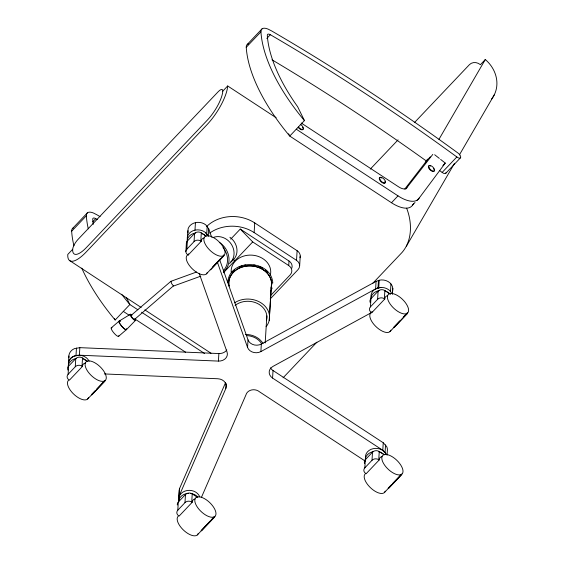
<?xml version="1.0" encoding="UTF-8"?>
<svg xmlns="http://www.w3.org/2000/svg" width="564" height="564" viewBox="0 0 564 564"><rect width="100%" height="100%" fill="white"/><g stroke="black" fill="none" stroke-linecap="round" stroke-linejoin="round"><path stroke-width="0.85" d="M68.857 356.032L68.399 363.576A10.702 8.834 3.5 0 1 74.004 356.159L79.39 355.2L218.416 361.094A8.742 7.212 3.5 0 0 227.038 352.014L199.177 273.336M85.34 363.068A13.917 6.465 43.5 0 0 82.45 366.424L69.4 380.178L68.977 379.896A4.815 3.976 3.5 0 1 68.096 374.306L68.596 366.156L75.773 358.591A4.815 3.976 3.5 0 1 82.527 357.999L87.533 361.277M68.096 374.306L75.273 366.741L75.773 358.591M75.999 355.567L76.464 348.023M79.39 355.2L79.848 347.657L218.874 353.55A8.742 7.212 3.5 0 0 226.791 349.941M82.45 366.424L82.027 366.149L82.527 357.999M185.873 251.579L186.367 243.429M187.375 238.212L187.84 230.662M204.112 237.945A13.917 6.465 43.5 0 0 201.228 241.3L188.172 255.055L187.749 254.773A4.815 3.976 3.5 0 1 186.874 249.182L187.368 241.032L194.552 233.468A4.815 3.976 3.5 0 1 201.299 232.876L206.304 236.154M186.874 249.182L194.051 241.618L194.552 233.468M195.045 498.978A13.917 6.465 43.5 0 0 192.155 502.334L179.105 516.081L178.682 515.806A4.815 3.976 3.5 0 1 177.801 510.209L178.302 502.059L185.478 494.501A4.815 3.976 3.5 0 1 192.232 493.902L197.238 497.187M194.982 230.197L195.44 222.653M178.626 498.661L179.056 490.574L179.641 488.332L225.572 382.611M178.739 500.43L179.641 488.332M201.228 241.3L200.798 241.025L201.299 232.876M177.801 510.209L184.978 502.644L185.478 494.501M206.727 233.884L207.185 226.333M192.155 502.334L191.732 502.052L192.232 493.902M208.264 236.436L208.729 228.892L205.846 224.93A10.702 8.834 3.5 0 0 188.066 228.913L188.059 232.728M218.416 361.094L218.874 353.55M179.176 495.876L225.811 388.54L226.115 383.506M270.198 298.969L297.989 269.684A8.03 6.627 3.5 0 0 296.53 260.356L254.138 232.572L254.731 222.914A34.792 28.708 3.5 0 0 206.53 226.629M392.438 293.943L392.643 290.587A10.702 8.834 3.5 0 0 381.299 279.934L379.205 280.259L378.747 287.802L375.617 288.895L260.878 351.591A8.742 7.212 3.5 0 1 247.561 347.417L248.026 339.873L219.579 259.539M260.878 351.591L261.336 344.047L376.082 281.351L379.205 280.259M265.186 342.99L266.842 315.903M269.211 320.387L271.242 287.182A21.411 17.667 3.5 0 0 250.43 265.856A21.411 17.667 3.5 0 0 229.097 286.004M269.514 315.784L271.545 282.585M386.15 453.999L382.787 450.305L272.574 378.07L273.039 370.527A8.742 7.212 3.5 0 1 270.473 367.855M270.614 295.501L290.192 274.865A8.03 6.627 3.5 0 0 288.733 265.545L289.008 261.019L240.264 229.069L230.69 239.157M296.53 260.356L297.115 250.698L254.731 222.914M299.66 265.679L300.245 256.021M387.679 295.635A13.917 6.465 43.5 0 0 384.789 298.99L371.739 312.745L371.316 312.47A4.815 3.976 3.5 0 1 370.435 306.872L370.936 298.723L378.113 291.158A4.815 3.976 3.5 0 1 384.867 290.566L390.584 294.316M376.082 281.351L375.617 288.895L380.841 287.478M382.068 456.621A13.917 6.465 43.5 0 0 379.177 459.977L366.128 473.725L365.705 473.45A4.815 3.976 3.5 0 1 364.823 467.852L365.324 459.709L372.501 452.145A4.815 3.976 3.5 0 1 379.255 451.545L384.26 454.831M378.007 287.943L378.472 280.393M370.435 306.872L377.612 299.308L378.113 291.158M364.823 467.852L372.007 460.294L372.501 452.145M384.789 298.99L384.366 298.716L384.867 290.566M379.177 459.977L378.754 459.695L379.255 451.545M390.485 291.588L390.951 283.939M382.787 450.305L383.245 442.754L273.039 370.527M392.431 294.154L392.791 288.289M385.078 452.448L385.543 444.904M387.066 455.197L387.327 451.01A10.702 8.834 3.5 0 0 386.608 446.455L383.245 442.754M187.608 236.457L187.601 240.271M227.793 282.247C229.379 258.122 271.312 259.087 272.786 283.043M173.627 285.722L134.549 319.435M372.416 283.678L401.991 252.51C412.495 240.49 412.214 222.364 406.637 208.186M201.44 497.356L245.967 394.856A8.023 6.62 3.5 0 1 251.551 389.971A8.023 6.62 3.5 0 1 259.525 391.825L365.324 461.169M270.382 291.764L272.151 288.014M425.242 162.961L427.449 159.154M438.933 139.386L485.301 59.53A32.113 28.27 30.1 0 1 491.463 99.264M406.433 246.123L454.528 163.292M459.385 154.931L494.24 94.9M248.724 43.752A12.041 5.591 43.5 0 0 246.249 47.291A141.317 65.635 43.5 0 0 289.755 136.072L391.486 202.744A26.762 12.429 43.5 0 0 412.644 204.979L413.687 203.576M416.796 200.601L419.165 198.098L445.271 163.081L440.632 159.429M404.797 189.032L426.821 160.564L430.374 156.813M405.84 188.961L432.807 154.381M72.721 228.307L87.399 212.839M247.307 44.38L261.992 28.905M73.947 245.812A141.317 65.635 43.5 0 1 71.663 231.219L86.348 215.751A12.041 5.591 43.5 0 1 95.436 214.031L97.128 214.912A1191.267 553.326 43.5 0 1 100.089 216.639M246.249 47.291L260.935 31.824A12.041 5.591 43.5 0 1 270.022 30.104L271.714 30.978A1191.267 553.326 43.5 0 1 458.222 153.218A4.011 1.861 43.5 0 1 460.64 157.532A4.011 1.861 43.5 0 1 456.847 156.954A1191.267 553.326 43.5 0 0 270.339 34.714A4.011 1.861 43.5 0 0 267.308 35.285A139.773 64.923 43.5 0 0 297.651 106.73L304.433 120.597L289.755 136.072L288.62 133.76M92.813 221.737L95.753 218.642A1191.267 553.326 43.5 0 1 97.234 219.509M266.814 38.43L270.339 34.714M227.68 85.968L222.78 91.128A8.03 2.58 -56.8 0 0 218.162 91.756L77.853 239.594A8.03 2.58 -56.8 0 0 72.685 249.281L67.786 254.434A32.113 10.328 -56.8 0 0 86.257 251.918L206.988 124.707A32.113 10.328 -56.8 0 0 227.68 85.968L276.141 117.728M81.745 268.119A141.317 65.635 43.5 0 0 115.169 319.999L129.847 304.532L126.456 297.595M94.999 390.873L91.438 394.624L91.862 394.899L104.918 381.144L104.495 380.869L96.782 388.998M212.586 266.998L220.298 258.876M87.631 399.023L105.257 380.46A13.381 6.218 43.5 0 0 94.837 362.779A13.381 6.218 43.5 0 0 86.941 370.118A13.381 6.218 43.5 0 0 105.257 380.46M206.41 273.9L224.028 255.337A13.381 6.218 43.5 0 0 213.608 237.655A13.381 6.218 43.5 0 0 205.712 245.002A13.381 6.218 43.5 0 0 224.028 255.337M223.661 254.9A14.452 6.712 43.5 0 1 223.689 256.028L210.64 269.775L210.217 269.5M223.386 272.814L252.7 241.928L288.733 265.545M370.259 169.158L398.078 139.844M414.406 122.635L469.438 64.648A8.03 7.064 30.1 0 1 480.408 64.691L485.301 59.53M391.486 202.744L398.008 195.87A26.762 12.429 43.5 0 0 419.165 198.098M442.902 165.576L445.271 163.081M439.356 170.384A1191.267 553.326 43.5 0 1 442.162 172.422L456.847 156.954M412.644 204.979L415.012 202.476M445.673 173.402L460.358 157.927M283.072 377.817L316.876 342.193M399.714 320.937L393.778 327.19L394.201 327.472L407.257 313.718A14.452 6.712 43.5 0 0 407.222 312.59M403.274 317.187L406.834 313.436L407.257 313.718M210.048 521.15L201.144 530.527L201.567 530.809L214.623 517.054L214.2 516.779L211.232 519.902M389.971 331.597L407.589 313.027A13.381 6.218 43.5 0 0 397.176 295.346A13.381 6.218 43.5 0 0 389.28 302.692A13.381 6.218 43.5 0 0 407.589 313.027M197.337 534.933L214.954 516.363A13.381 6.218 43.5 0 0 204.542 498.689A13.381 6.218 43.5 0 0 196.646 506.028A13.381 6.218 43.5 0 0 214.954 516.363M391.134 485.047L388.166 488.177L388.596 488.452L401.646 474.698L401.223 474.423L392.918 483.172M384.359 492.576L401.984 474.014A13.381 6.218 43.5 0 0 391.564 456.332A13.381 6.218 43.5 0 0 383.668 463.671A13.381 6.218 43.5 0 0 401.984 474.014M126.639 329.439L135.579 320.296M111.207 327.917L119.279 321.008L130.404 314.254M131.229 315.29L170.892 281.323L196.547 272.024M119.801 321.057A5.647 1.431 49.4 0 0 119.681 323.51L121.302 325.682A5.647 1.431 49.4 0 0 126.667 328.911M118.496 336.419L126.562 329.503M371.535 312.548L272.969 366.41A8.742 7.212 3.5 0 0 272.574 378.07M200.833 276.148L173.536 286.04L171.675 283.692L170.892 281.323L171.336 281.633M79.848 347.657L74.462 348.615A10.702 8.834 3.5 0 0 68.97 357.576M104.312 373.939L217.824 378.754A8.742 7.212 3.5 0 1 225.811 388.54M301.225 123.015L398.565 186.818A10.702 4.97 43.5 0 0 407.025 187.706M296.276 129.198L398.008 195.87M223.266 255.746L223.689 256.028M69.858 260.73L141.162 307.458M144.835 309.869L210.999 353.233M137.898 309.805L129.847 304.532A141.317 65.635 43.5 0 1 121.634 294.246M141.557 312.202L204.499 353.459M123.326 311.406L129.177 315.241M135.036 319.083L185.535 352.176M434.668 154.733L439.307 158.385M240.264 229.069L252.7 241.928M233.059 259.087L234.758 260.843M205.381 232.481L207.89 235.731M121.302 325.682L119.772 323.454A5.647 1.431 49.4 0 1 120.604 321.339M114.414 318.463L115.169 319.999M208.729 228.892L211.662 237.176M217.359 262.112L247.561 347.417M126.59 328.981A5.647 1.431 49.4 0 1 121.225 325.745M118.8 335.651A5.647 1.431 49.4 0 1 116.826 335.742A5.647 1.431 49.4 0 1 112.588 331.272L111.905 330.194A5.647 1.431 49.4 0 1 112.01 327.726M135.092 318.688A4.011 1.015 49.4 0 1 134.295 320.063A4.011 1.015 49.4 0 1 130.446 315.565A4.011 1.015 49.4 0 1 131.913 314.98M134.697 319.069A2.679 0.677 49.4 0 1 132.152 317.539A2.679 0.677 49.4 0 1 131.821 315.48M88.273 228.815A141.317 65.635 43.5 0 1 86.348 215.751M71.663 231.219A12.041 5.591 43.5 0 1 73.362 227.919M95.753 218.642A4.011 1.861 43.5 0 0 92.722 219.22A139.773 64.923 43.5 0 0 93.229 224.38M433.504 168.495A3.744 1.741 43.5 0 1 433.349 171.498A3.744 1.741 43.5 0 1 429.155 168.77A3.744 1.741 43.5 0 1 429.31 165.76M429.937 165.823A3.744 1.741 43.5 0 1 430.663 166.077M384.937 181.227A3.744 1.741 43.5 0 1 383.696 183.279A3.744 1.741 43.5 0 1 379.791 180.17A3.744 1.741 43.5 0 1 380.347 177.582M381.003 177.688A3.744 1.741 43.5 0 1 381.743 177.984M303.101 128.67A3.744 1.741 43.5 0 1 301.451 129.755A3.744 1.741 43.5 0 1 298.18 127.401M302.607 127.281A3.744 1.741 43.5 0 1 302.953 128.014M300.267 124.306A3.744 1.741 43.5 0 1 303.277 129.078A3.744 1.741 43.5 0 1 298.511 127.055M304.433 120.597A141.317 65.635 43.5 0 1 260.935 31.824M271.961 59.784A1191.267 553.326 43.5 0 1 426.722 161.255M446.032 172.436A4.011 1.861 43.5 0 1 442.162 172.422M72.685 249.281A24.083 7.748 -56.8 0 0 86.539 247.392L207.27 120.181A24.083 7.748 -56.8 0 0 222.78 91.128M209.709 233.087A34.792 28.708 3.5 0 1 254.138 232.572M297.115 250.698A8.03 6.627 3.5 0 1 299.97 257.734M289.008 261.019A8.03 6.627 3.5 0 1 291.863 268.048M231.212 272.327A19.803 16.342 3.5 0 1 252.016 255.147A19.803 16.342 3.5 0 1 270.403 274.837M232.227 272.356A21.679 17.886 3.5 0 1 234.582 269.966M238.988 267.117A21.679 17.886 3.5 0 1 241.871 265.954M244.163 265.327A21.679 17.886 3.5 0 1 245.728 265.031M253.793 265.031A21.679 17.886 3.5 0 1 255.372 265.327M258.453 266.208A21.679 17.886 3.5 0 1 262.711 268.21M265.214 269.959A21.679 17.886 3.5 0 1 267.71 272.356M271.926 282.613A21.679 17.886 3.5 0 1 271.883 284.171M228.998 285.948A21.467 17.717 3.5 0 1 251.093 265.94A21.467 17.717 3.5 0 1 271.058 288.218M234.596 302.805A21.411 17.667 3.5 0 1 262.45 303.841A21.411 17.667 3.5 0 1 266.102 326.725M235.075 305.427A18.732 15.461 3.5 0 1 256.994 303.256A18.732 15.461 3.5 0 1 266.582 319.929M245.516 334.459A18.732 15.461 3.5 0 1 263.057 343.624M246.954 335.601A17.392 14.354 3.5 0 1 261.59 343.631M390.824 330.18A13.381 6.218 43.5 0 1 377.126 327.677A13.381 6.218 43.5 0 1 370.816 312.914M370.301 302.656A4.815 3.976 3.5 0 1 370.936 298.723M371.739 312.745A13.917 6.465 43.5 0 1 371.986 311.49M377.612 299.308A4.815 3.976 3.5 0 1 384.366 298.716M207.263 272.49A13.381 6.218 43.5 0 1 193.558 269.987A13.381 6.218 43.5 0 1 187.255 255.224M186.409 243.951A4.815 3.976 3.5 0 1 187.368 241.032M188.172 255.055A13.917 6.465 43.5 0 1 188.425 253.8M194.051 241.618A4.815 3.976 3.5 0 1 200.798 241.025M261.336 344.047A8.742 7.212 3.5 0 1 248.026 339.873M187.318 239.608A10.702 8.834 3.5 0 1 195.172 230.084A10.702 8.834 3.5 0 1 207.813 235.498M371.147 297.672A10.702 8.834 3.5 0 1 378.916 287.682A10.702 8.834 3.5 0 1 391.761 293.534M365.719 459.068A10.702 8.834 3.5 0 1 373.192 448.662A10.702 8.834 3.5 0 1 386.277 454.633M365.246 459.787A10.702 8.834 3.5 0 1 373.46 451.595M378.994 451.827A10.702 8.834 3.5 0 1 383.71 454.316M370.823 298.377A10.702 8.834 3.5 0 1 379.551 290.566M385.078 291.038A10.702 8.834 3.5 0 1 389.632 293.724M187.051 241.864A10.702 8.834 3.5 0 1 195.673 232.981M201.849 233.616A10.702 8.834 3.5 0 1 205.641 235.893M68.364 364.513A10.702 8.834 3.5 0 1 76.824 355.348A10.702 8.834 3.5 0 1 89.119 361.298M68.181 367.531A10.702 8.834 3.5 0 1 76.641 358.366M83.465 359.176A10.702 8.834 3.5 0 1 85.806 360.481M178.999 500.74A10.702 8.834 3.5 0 1 186.917 490.56A10.702 8.834 3.5 0 1 199.748 496.891M178.605 502.221A10.702 8.834 3.5 0 1 188.341 493.387M190.435 493.444A10.702 8.834 3.5 0 1 197.915 497.131M385.212 491.159A13.381 6.218 43.5 0 1 371.514 488.657A13.381 6.218 43.5 0 1 365.204 473.901M364.689 463.636A4.815 3.976 3.5 0 1 365.324 459.709M372.007 460.294A4.815 3.976 3.5 0 1 378.754 459.695M198.19 533.516A13.381 6.218 43.5 0 1 184.491 531.013A13.381 6.218 43.5 0 1 178.182 516.257M177.343 504.984A4.815 3.976 3.5 0 1 178.302 502.059M184.978 502.644A4.815 3.976 3.5 0 1 191.732 502.052M88.485 397.606A13.381 6.218 43.5 0 1 74.786 395.103A13.381 6.218 43.5 0 1 68.477 380.347M67.962 370.083A4.815 3.976 3.5 0 1 68.596 366.156M75.273 366.741A4.815 3.976 3.5 0 1 82.027 366.149M212.981 237.578A15.524 13.705 53.3 0 1 231.416 244.367A15.524 13.705 53.3 0 1 229.47 263.536M219.29 242.372A18.781 16.582 53.3 0 1 223.45 272.074M222.999 247.589A17.724 15.644 53.3 0 1 223.52 270.473M229.886 237.289A14.988 13.226 53.3 0 1 230.852 261.745M429.028 167.677A3.744 1.741 43.5 0 0 434.167 171.019A3.744 1.741 43.5 0 0 431.763 166.161A3.744 1.741 43.5 0 0 429.028 167.677M379.861 179.338A3.744 1.741 43.5 0 0 384.979 182.891A3.744 1.741 43.5 0 0 382.843 178.104A3.744 1.741 43.5 0 0 379.861 179.338"/></g></svg>
